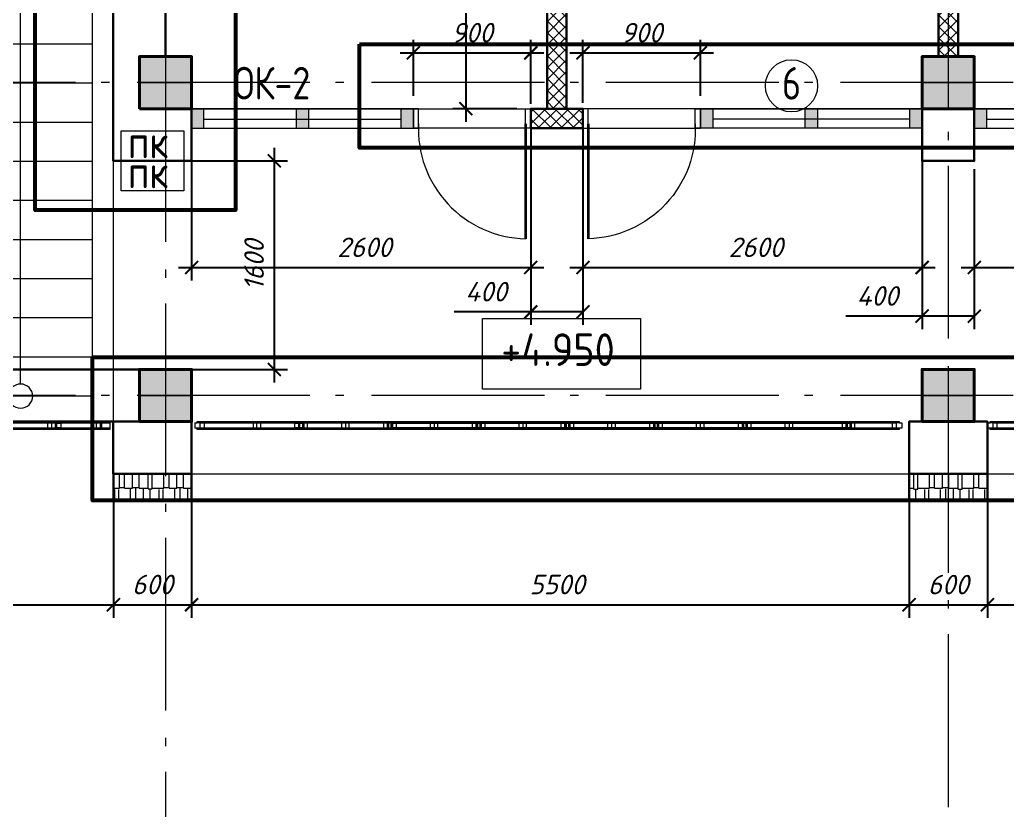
# Model space of a CAD drawing. Header units: millimetres. Extents: x -6419137 to 687965, y -598396 to 179722.
# Drawn here: x 209452 to 217021, y 10203 to 16268 of the extents above; entities that cross this region are included whole.
import ezdxf
from ezdxf.enums import TextEntityAlignment as Align

# ---------------------------------------------------------------- set-up
doc = ezdxf.new("R2010")
doc.units = ezdxf.units.MM
doc.header["$MEASUREMENT"] = 0
doc.linetypes.add('Double Dashed', pattern=[1797.222233, 1325, -211.666656, 63.333344, -197.222233])
doc.linetypes.add('штриховаяX2', pattern=[38.1, 25.4, -12.7])
for name, color, linetype, lineweight in [('Двери ArchiCAD_Ном._пера__97', 7, 'Continuous', 30), ('Двери ArchiCAD_Ном._пера__98', 7, 'Continuous', 35), ('Двери ArchiCAD_Ном._пера__99', 7, 'Continuous', 40), ('колонны_Ном._пера__94', 252, 'Continuous', 5), ('колонны_Ном._пера__99', 7, 'Continuous', 40), ('лестницы_Ном._пера__96', 7, 'Continuous', 13), ('марки окон дверей', 7, 'Continuous', 0), ('марки окон дверей_Ном._пера__96', 7, 'Continuous', 5), ('оборудование_Ном._пера__95', 251, 'Continuous', 5), ('Окна ArchiCAD_Ном._пера__96', 7, 'Continuous', 5), ('Окна ArchiCAD_Ном._пера__97', 7, 'Continuous', 5), ('оси_Ном._пера__96', 7, 'Continuous', 5), ('текст_Ном._пера__96', 7, 'Continuous', 5), ('чертеж_Ном._пера__91', 250, 'Continuous', 5), ('чертеж_Ном._пера__96', 7, 'Continuous', 13), ('штриховка_Ном._пера__95', 251, 'Continuous', 5)]:
    doc.layers.add(name, color=color, linetype=linetype, lineweight=lineweight)
for name, color, linetype in [('колонны', 7, 'Continuous'), ('Окна ArchiCAD', 7, 'Continuous'), ('оси', 7, 'Continuous'), ('размеры', 7, 'Continuous'), ('стены внутр', 7, 'Continuous'), ('стены наруж', 7, 'Continuous'), ('текст', 7, 'Continuous'), ('чертеж', 7, 'Continuous')]:
    doc.layers.add(name, color=color, linetype=linetype)
doc.styles.get("Standard").update_dxf_attribs({"font": 'isocpeui.ttf'})
doc.styles.add('СГЕНЕРИР_СТИЛЬ_2', font='gost_2_304-81_type.ttf')
doc.styles.add('СГЕНЕРИР_СТИЛЬ_3', font='CS_Gost2304.shx')
doc.styles.add('СГЕНЕРИР_СТИЛЬ_9', font='isocp.shx')
doc.dimstyles.get("Standard").update_dxf_attribs({"dimtxt": 150, "dimasz": 100, "dimexe": 100, "dimexo": 100, "dimgap": 80, "dimtad": 1, "dimtoh": 1, "dimdec": 0, "dimzin": 0, "dimdsep": 46, "dimtxsty": 'Standard', "dimblk": 'ARCHTICK', "dimblk2": 'ARCHTICK', "dimcen": 0.09, "dimdle": 100, "dimadec": 0, "dimazin": 0, "dimtfac": 1, "dimtdec": 0, "dimtofl": 0, "dimtmove": 0, "dimatfit": 3, "dimfxl": 1, "dimtolj": 1, "dimtzin": 0, "dimarcsym": 0})

# ---------------------------------------------------------------- blocks, each defined once
blk = doc.blocks.new('Колонна_15_1', base_point=(22379, 71855.7))
at = {"layer": 'колонны_Ном._пера__94', "linetype": 'Continuous'}
blk.add_hatch(color=256, dxfattribs=at).paths.add_polyline_path([(22179, 71646.7), (22579, 71646.7), (22579, 72046.7), (22179, 72046.7)])
at = {"layer": 'колонны_Ном._пера__94', "color": 253, "lineweight": 5, "true_color": 0xa3a3a3}
for points in [[(22379, 72046.7), (22379, 71646.7)], [(22179, 71846.7), (22579, 71846.7)]]:
    blk.add_lwpolyline(points, dxfattribs=at)
at = {"layer": 'колонны_Ном._пера__99', "linetype": 'Continuous', "flags": 128}
blk.add_lwpolyline([(22179, 71646.7), (22579, 71646.7), (22579, 72046.7), (22179, 72046.7)], close=True, dxfattribs=at)
blk = doc.blocks.new('л 4050h')
blk.add_circle((550, 300), 92.597)
at = {"layer": 'лестницы_Ном._пера__96', "linetype": 'Continuous'}
for p, q in [((0, 300), (0, 5900)), ((0, 5900), (1619.151, 5900)), ((1619.151, 5900), (1200.203, 4800)), ((0, 4800), (1100, 4800)), ((550, 4800), (350, 4600)), ((550, 392.597), (550, 4800)), ((550, 4800), (750, 4600)), ((1100, 300), (1100, 4800)), ((1100, 4800), (1200.203, 4800)), ((0, 4500), (1100, 4500)), ((0, 4200), (1100, 4200)), ((0, 3900), (1100, 3900)), ((0, 3600), (1100, 3600)), ((0, 3300), (1100, 3300)), ((0, 3000), (1100, 3000)), ((0, 2700), (1100, 2700)), ((0, 2400), (1100, 2400)), ((0, 2100), (1100, 2100)), ((0, 1800), (1100, 1800)), ((0, 1500), (1100, 1500)), ((0, 1200), (1100, 1200)), ((0, 900), (1100, 900)), ((0, 600), (1100, 600)), ((0, 300), (1100, 300))]:
    blk.add_line(p, q, dxfattribs=at)
blk = doc.blocks.new('Стандартный маркер сетки_7')
at = {"layer": 'оси_Ном._пера__96', "linetype": 'Double Dashed'}
blk.add_line((900, 0), (21144.5, 0), dxfattribs=at)
at = {"layer": 'оси_Ном._пера__96', "style": 'СГЕНЕРИР_СТИЛЬ_3'}
blk.add_attdef('AC_MarkerText_1', text='', height=350, rotation=90, dxfattribs=at).set_placement((22714.2, -139.2), align=Align.BOTTOM_LEFT)
blk = doc.blocks.new('Стандартный маркер сетки_8')
at = {"layer": 'оси_Ном._пера__96', "linetype": 'Double Dashed'}
blk.add_line((900, 0), (20403.4, 0), dxfattribs=at)
at = {"layer": 'оси_Ном._пера__96', "style": 'СГЕНЕРИР_СТИЛЬ_3'}
blk.add_attdef('AC_MarkerText_1', text='', height=350, rotation=90, dxfattribs=at).set_placement((21973.1, -122.2), align=Align.BOTTOM_LEFT)
blk = doc.blocks.new('Стандартный маркер сетки_15')
at = {"layer": 'оси_Ном._пера__96', "linetype": 'Double Dashed'}
blk.add_line((900, 0), (76534.9, 0), dxfattribs=at)
at = {"layer": 'оси_Ном._пера__96', "style": 'СГЕНЕРИР_СТИЛЬ_2'}
for tag, p in [('AC_MarkerText_1_1', (-260.8, 269.7)), ('AC_MarkerText_1_2', (77974.1, 269.7))]:
    blk.add_attdef(tag, text='', height=350, rotation=180, dxfattribs=at).set_placement(p, align=Align.BOTTOM_LEFT)
blk = doc.blocks.new('Связ03')
at = {"layer": 'чертеж_Ном._пера__96', "color": 34, "linetype": 'Continuous', "lineweight": 0, "true_color": 0x994d00}
for p, q in [((-110, 50), (-90, 50)), ((-110, 50), (-110, 10)), ((-90, 10), (-110, 10)), ((-90, 50), (-90, 60)), ((-90, 60), (5250, 60)), ((-70, 50), (-90, 50)), ((-90, 0), (-90, 10)), ((-70, 10), (-90, 10)), ((5250, 0), (-90, 0)), ((680, 50), (-70, 50)), ((-70, 50), (-70, 48)), ((651.7, 48), (-70, 48)), ((-70, 48), (-70, 12)), ((-70, 12), (651.7, 12)), ((-70, 12), (-70, 10)), ((-70, 10), (680, 10)), ((-36.7, 12), (-36.7, 48)), ((334.2, 48), (334.2, 12)), ((362.5, 12), (362.5, 48)), ((390.8, 48), (390.8, 12)), ((651.7, 48), (680, 48)), ((651.7, 12), (651.7, 48)), ((680, 12), (651.7, 12)), ((680, 50), (720, 50)), ((680, 48), (680, 50)), ((680, 48), (680, 12)), ((709.9, 12), (680, 12)), ((680, 10), (680, 12)), ((680, 10), (720, 10)), ((681.7, 48), (709.9, 48)), ((681.7, 48), (681.7, 12)), ((690.1, 12), (690.1, 48)), ((709.9, 48), (709.9, 12)), ((709.9, 48), (718.3, 48)), ((709.9, 12), (718.3, 12)), ((718.3, 48), (720, 48)), ((718.3, 12), (718.3, 48)), ((720, 12), (718.3, 12)), ((720, 48), (720, 50)), ((1355, 50), (720, 50)), ((748.3, 48), (720, 48)), ((720, 48), (720, 12)), ((720, 10), (720, 12)), ((720, 12), (748.3, 12)), ((720, 10), (1355, 10)), ((1384.9, 48), (748.3, 48)), ((748.3, 12), (748.3, 48)), ((748.3, 12), (1384.9, 12)), ((1009.2, 12), (1009.2, 48)), ((1037.5, 48), (1037.5, 12)), ((1065.8, 12), (1065.8, 48)), ((1326.7, 48), (1326.7, 12)), ((1355, 50), (1355, 10)), ((1395, 50), (1355, 50)), ((1395, 10), (1355, 10)), ((1356.7, 12), (1356.7, 48)), ((1365.1, 12), (1365.1, 48)), ((1365.9, 48), (1365.9, 12)), ((1384.9, 12), (1384.9, 48)), ((1384.9, 48), (1394.1, 48)), ((1394.1, 12), (1384.9, 12)), ((1393.3, 12), (1393.3, 48)), ((1394.1, 48), (1394.1, 12)), ((1394.1, 48), (1395, 48)), ((1395, 12), (1394.1, 12)), ((1395, 50), (1395, 48)), ((2030, 50), (1395, 50)), ((1395, 48), (1423.3, 48)), ((1395, 12), (1395, 48)), ((1395, 12), (1395, 10)), ((1423.3, 12), (1395, 12)), ((1395, 10), (2030, 10)), ((1423.3, 48), (2059.9, 48)), ((1423.3, 48), (1423.3, 12)), ((2059.9, 12), (1423.3, 12)), ((1684.2, 12), (1684.2, 48)), ((1712.5, 48), (1712.5, 12)), ((1740.8, 12), (1740.8, 48)), ((2001.7, 48), (2001.7, 12)), ((2030, 50), (2030, 10)), ((2070, 50), (2030, 50)), ((2070, 10), (2030, 10)), ((2031.7, 48), (2031.7, 12)), ((2040.1, 12), (2040.1, 48)), ((2040.9, 48), (2040.9, 12)), ((2059.9, 48), (2059.9, 12)), ((2059.9, 48), (2069.1, 48)), ((2069.1, 12), (2059.9, 12)), ((2068.3, 12), (2068.3, 48)), ((2069.1, 48), (2069.1, 12)), ((2069.1, 48), (2070, 48)), ((2070, 12), (2069.1, 12)), ((2070, 50), (2070, 48)), ((2705, 50), (2070, 50)), ((2070, 48), (2098.3, 48)), ((2070, 12), (2070, 48)), ((2070, 12), (2070, 10)), ((2098.3, 12), (2070, 12)), ((2070, 10), (2705, 10)), ((2098.3, 48), (2734.9, 48)), ((2098.3, 48), (2098.3, 12)), ((2734.9, 12), (2098.3, 12)), ((2359.2, 12), (2359.2, 48)), ((2387.5, 48), (2387.5, 12)), ((2415.8, 12), (2415.8, 48)), ((2676.7, 48), (2676.7, 12)), ((2705, 50), (2705, 10)), ((2745, 50), (2705, 50)), ((2745, 10), (2705, 10)), ((2706.7, 48), (2706.7, 12)), ((2715.1, 12), (2715.1, 48)), ((2715.9, 48), (2715.9, 12)), ((2734.9, 48), (2734.9, 12)), ((2734.9, 48), (2744.1, 48)), ((2744.1, 12), (2734.9, 12)), ((2743.3, 12), (2743.3, 48)), ((2744.1, 48), (2744.1, 12)), ((2744.1, 48), (2745, 48)), ((2745, 12), (2744.1, 12)), ((2745, 50), (2745, 48)), ((3380, 50), (2745, 50)), ((2745, 48), (2773.3, 48)), ((2745, 12), (2745, 48)), ((2745, 12), (2745, 10)), ((2773.3, 12), (2745, 12)), ((2745, 10), (3380, 10)), ((2773.3, 48), (3409.9, 48)), ((2773.3, 48), (2773.3, 12)), ((3409.9, 12), (2773.3, 12)), ((3034.2, 12), (3034.2, 48)), ((3062.5, 48), (3062.5, 12)), ((3090.8, 12), (3090.8, 48)), ((3351.7, 48), (3351.7, 12)), ((3380, 50), (3380, 10)), ((3420, 50), (3380, 50)), ((3420, 10), (3380, 10)), ((3381.7, 48), (3381.7, 12)), ((3390.1, 12), (3390.1, 48)), ((3390.9, 48), (3390.9, 12)), ((3409.9, 48), (3409.9, 12)), ((3409.9, 48), (3419.1, 48)), ((3419.1, 12), (3409.9, 12)), ((3418.3, 12), (3418.3, 48)), ((3419.1, 48), (3419.1, 12)), ((3419.1, 48), (3420, 48)), ((3420, 12), (3419.1, 12)), ((3420, 50), (3420, 48)), ((4055, 50), (3420, 50)), ((3420, 48), (3448.3, 48)), ((3420, 12), (3420, 48)), ((3420, 12), (3420, 10)), ((3448.3, 12), (3420, 12)), ((3420, 10), (4055, 10)), ((3448.3, 48), (4084.9, 48)), ((3448.3, 48), (3448.3, 12)), ((4084.9, 12), (3448.3, 12)), ((3709.2, 12), (3709.2, 48)), ((3737.5, 48), (3737.5, 12)), ((3765.8, 12), (3765.8, 48)), ((4026.7, 48), (4026.7, 12)), ((4055, 50), (4055, 10)), ((4095, 50), (4055, 50)), ((4095, 10), (4055, 10)), ((4056.7, 48), (4056.7, 12)), ((4065.1, 12), (4065.1, 48)), ((4065.9, 48), (4065.9, 12)), ((4084.9, 48), (4084.9, 12)), ((4084.9, 48), (4094.1, 48)), ((4094.1, 12), (4084.9, 12)), ((4093.3, 12), (4093.3, 48)), ((4094.1, 48), (4094.1, 12)), ((4094.1, 48), (4095, 48)), ((4095, 12), (4094.1, 12)), ((4095, 50), (4095, 48)), ((4844.3, 50), (4095, 50)), ((4095, 48), (4123.3, 48)), ((4095, 12), (4095, 48)), ((4095, 12), (4095, 10)), ((4123.3, 12), (4095, 12)), ((4095, 10), (4844.3, 10)), ((4123.3, 48), (4874.3, 48)), ((4123.3, 12), (4123.3, 48)), ((4874.3, 12), (4123.3, 12)), ((4384.2, 12), (4384.2, 48)), ((4412.5, 48), (4412.5, 12)), ((4440.8, 12), (4440.8, 48)), ((4816, 48), (4816, 12)), ((4844.3, 50), (4844.3, 10)), ((4884.3, 50), (4844.3, 50)), ((4844.3, 10), (4884.3, 10)), ((4846, 48), (4846, 12)), ((4855.2, 48), (4855.2, 12)), ((4874.3, 48), (4874.3, 12)), ((4874.3, 48), (4883.5, 48)), ((4883.5, 12), (4874.3, 12)), ((4883.5, 48), (4883.5, 12)), ((4884.3, 48), (4884.3, 50)), ((5230, 50), (4884.3, 50)), ((4912.6, 48), (4884.3, 48)), ((4884.3, 48), (4884.3, 12)), ((4884.3, 10), (4884.3, 12)), ((4884.3, 12), (4912.6, 12)), ((4884.3, 10), (5230, 10)), ((5230, 48), (4912.6, 48)), ((4912.6, 12), (4912.6, 48)), ((4912.6, 12), (5230, 12)), ((5196.7, 48), (5196.7, 12)), ((5230, 50), (5230, 48)), ((5250, 50), (5230, 50)), ((5230, 12), (5230, 48)), ((5230, 12), (5230, 10)), ((5250, 10), (5230, 10)), ((5250, 60), (5250, 50)), ((5250, 50), (5270, 50)), ((5250, 10), (5250, 0)), ((5270, 10), (5250, 10)), ((5270, 50), (5270, 10))]:
    blk.add_line(p, q, dxfattribs=at)
blk = doc.blocks.new('Огражд03')
at = {"layer": 'чертеж_Ном._пера__96', "color": 34, "linetype": 'Continuous', "lineweight": 0, "true_color": 0x994d00}
for p, q in [((-62.5, 50), (-62.5, 60)), ((-62.5, 60), (2631.5, 60)), ((-62.5, 10), (-62.5, 50)), ((-62.5, 50), (2631.5, 50)), ((-62.5, 0), (-62.5, 10)), ((2631.5, 10), (-62.5, 10)), ((2631.5, 0), (-62.5, 0)), ((-2.5, 50), (-2.5, 10)), ((37.5, 48), (37.5, 50)), ((37.5, 48), (65.8, 48)), ((37.5, 12), (37.5, 48)), ((37.5, 10), (37.5, 12)), ((65.8, 12), (37.5, 12)), ((65.8, 48), (763.3, 48)), ((65.8, 48), (65.8, 12)), ((763.3, 12), (65.8, 12)), ((389.2, 12), (389.2, 48)), ((417.5, 48), (417.5, 12)), ((445.8, 12), (445.8, 48)), ((706.7, 12), (706.7, 48)), ((735, 48), (735, 50)), ((735, 12), (735, 48)), ((735, 12), (735, 10)), ((763.3, 12), (763.3, 48)), ((775, 48), (775, 50)), ((803.3, 48), (775, 48)), ((775, 48), (775, 12)), ((775, 10), (775, 12)), ((775, 12), (803.3, 12)), ((1438.3, 48), (803.3, 48)), ((803.3, 12), (803.3, 48)), ((803.3, 12), (1438.3, 12)), ((1064.2, 12), (1064.2, 48)), ((1092.5, 48), (1092.5, 12)), ((1120.8, 12), (1120.8, 48)), ((1381.7, 12), (1381.7, 48)), ((1410, 50), (1410, 10)), ((1438.3, 12), (1438.3, 48)), ((1450, 48), (1450, 50)), ((1478.3, 48), (1450, 48)), ((1450, 48), (1450, 12)), ((1450, 10), (1450, 12)), ((1450, 12), (1478.3, 12)), ((2223.5, 48), (1478.3, 48)), ((1478.3, 12), (1478.3, 48)), ((1478.3, 12), (2223.5, 12)), ((1789.3, 12), (1789.3, 48)), ((1817.6, 48), (1817.6, 12)), ((1845.9, 12), (1845.9, 48)), ((2166.9, 12), (2166.9, 48)), ((2195.2, 50), (2195.2, 10)), ((2223.5, 12), (2223.5, 48)), ((2235.2, 48), (2235.2, 50)), ((2235.2, 48), (2263.5, 48)), ((2235.2, 12), (2235.2, 48)), ((2235.2, 10), (2235.2, 12)), ((2263.5, 12), (2235.2, 12)), ((2559.7, 48), (2263.5, 48)), ((2263.5, 48), (2263.5, 12)), ((2263.5, 12), (2559.7, 12)), ((2503.2, 12), (2503.2, 48)), ((2531.5, 48), (2531.5, 50)), ((2531.5, 12), (2531.5, 48)), ((2531.5, 12), (2531.5, 10)), ((2559.7, 12), (2559.7, 48)), ((2571.5, 10), (2571.5, 50)), ((2631.5, 60), (2631.5, 50)), ((2631.5, 50), (2631.5, 10)), ((2631.5, 10), (2631.5, 0))]:
    blk.add_line(p, q, dxfattribs=at)
blk = doc.blocks.new('Номер помещения 16_5')
at = {"layer": 'марки окон дверей_Ном._пера__96', "insert": (-316.4, 19.4), "char_height": 250, "attachment_point": 4, "style": 'СГЕНЕРИР_СТИЛЬ_3'}
blk.add_mtext('ОК-2', dxfattribs=at)
blk = doc.blocks.new('Номер помещения 16_6')
at = {"layer": 'марки окон дверей_Ном._пера__96', "linetype": 'Continuous'}
blk.add_circle((0, 0), 200, dxfattribs=at)
at = {"layer": 'марки окон дверей_Ном._пера__96', "insert": (-72.7, 19.4), "char_height": 250, "attachment_point": 4, "style": 'СГЕНЕРИР_СТИЛЬ_3'}
blk.add_mtext('6', dxfattribs=at)
blk = doc.blocks.new('_ArchTick')
at = {"color": 0, "linetype": 'ByBlock', "const_width": 0.15}
blk.add_lwpolyline([(-0.5, -0.5), (0.5, 0.5)], dxfattribs=at)
blk = doc.blocks.new('*D404')
at = {"layer": 'Defpoints', "color": 0, "transparency": 16777216}
for p in [(210768.9, 15670.1), (213368.9, 15585.1), (213368.9, 14366.9)]:
    blk.add_point(p, dxfattribs=at)
at = {"layer": 'размеры', "color": 0, "lineweight": -2, "transparency": 16777216}
for p, q in [((210768.9, 15570.1), (210768.9, 14266.9)), ((213368.9, 15485.1), (213368.9, 14266.9)), ((210668.9, 14366.9), (213468.9, 14366.9))]:
    blk.add_line(p, q, dxfattribs=at)
at = {"layer": 'размеры', "color": 0, "lineweight": -2, "transparency": 16777216, "xscale": 100, "yscale": 100, "zscale": 100, "rotation": 180}
blk.add_blockref('_ArchTick', (210768.9, 14366.9), dxfattribs=at)
at = {"layer": 'размеры', "color": 0, "lineweight": -2, "transparency": 16777216, "xscale": 100, "yscale": 100, "zscale": 100}
blk.add_blockref('_ArchTick', (213368.9, 14366.9), dxfattribs=at)
at = {"layer": 'размеры', "color": 0, "transparency": 16777216, "insert": (212094.1, 14521.9), "char_height": 150, "attachment_point": 5}
blk.add_mtext('\\A1;2600', dxfattribs=at)
blk = doc.blocks.new('*D405')
at = {"layer": 'Defpoints', "color": 0, "transparency": 16777216}
for p in [(213368.9, 15480.1), (213768.9, 15480.1), (213768.9, 14026.3)]:
    blk.add_point(p, dxfattribs=at)
at = {"layer": 'размеры', "color": 0, "lineweight": -2, "transparency": 16777216}
for p, q in [((213368.9, 15380.1), (213368.9, 13926.3)), ((213768.9, 15380.1), (213768.9, 13926.3)), ((213368.9, 14026.3), (212782.9, 14026.3)), ((213768.9, 14026.3), (213268.9, 14026.3))]:
    blk.add_line(p, q, dxfattribs=at)
at = {"layer": 'размеры', "color": 0, "lineweight": -2, "transparency": 16777216, "xscale": 100, "yscale": 100, "zscale": 100, "rotation": 180}
blk.add_blockref('_ArchTick', (213368.9, 14026.3), dxfattribs=at)
at = {"layer": 'размеры', "color": 0, "lineweight": -2, "transparency": 16777216, "xscale": 100, "yscale": 100, "zscale": 100}
blk.add_blockref('_ArchTick', (213768.9, 14026.3), dxfattribs=at)
at = {"layer": 'размеры', "color": 0, "transparency": 16777216, "insert": (213025.9, 14181.3), "char_height": 150, "attachment_point": 5}
blk.add_mtext('\\A1;400', dxfattribs=at)
blk = doc.blocks.new('*D406')
at = {"layer": 'Defpoints', "color": 0, "transparency": 16777216}
for p in [(216368.9, 15101), (216768.5, 15118.4), (216768.5, 13993.9)]:
    blk.add_point(p, dxfattribs=at)
at = {"layer": 'размеры', "color": 0, "lineweight": -2, "transparency": 16777216}
for p, q in [((216368.9, 15001), (216368.9, 13893.9)), ((216768.5, 15018.4), (216768.5, 13893.9)), ((216368.9, 13993.9), (215782.9, 13993.9)), ((216768.5, 13993.9), (216268.9, 13993.9))]:
    blk.add_line(p, q, dxfattribs=at)
at = {"layer": 'размеры', "color": 0, "lineweight": -2, "transparency": 16777216, "xscale": 100, "yscale": 100, "zscale": 100, "rotation": 180}
blk.add_blockref('_ArchTick', (216368.9, 13993.9), dxfattribs=at)
at = {"layer": 'размеры', "color": 0, "lineweight": -2, "transparency": 16777216, "xscale": 100, "yscale": 100, "zscale": 100}
blk.add_blockref('_ArchTick', (216768.5, 13993.9), dxfattribs=at)
at = {"layer": 'размеры', "color": 0, "transparency": 16777216, "insert": (216025.9, 14148.9), "char_height": 150, "attachment_point": 5}
blk.add_mtext('\\A1;400', dxfattribs=at)
blk = doc.blocks.new('*D426')
at = {"layer": 'Defpoints', "color": 0, "transparency": 16777216}
for p in [(210169.2, 12785.2), (210769.2, 12785.1), (210769.2, 11780.1)]:
    blk.add_point(p, dxfattribs=at)
at = {"layer": 'размеры', "color": 0, "lineweight": -2, "transparency": 16777216}
for p, q in [((210169.2, 12685.2), (210169.2, 11680.1)), ((210769.2, 12685.1), (210769.2, 11680.1)), ((210069.2, 11780.1), (210869.2, 11780.1))]:
    blk.add_line(p, q, dxfattribs=at)
at = {"layer": 'размеры', "color": 0, "lineweight": -2, "transparency": 16777216, "xscale": 100, "yscale": 100, "zscale": 100, "rotation": 180}
blk.add_blockref('_ArchTick', (210169.2, 11780.1), dxfattribs=at)
at = {"layer": 'размеры', "color": 0, "lineweight": -2, "transparency": 16777216, "xscale": 100, "yscale": 100, "zscale": 100}
blk.add_blockref('_ArchTick', (210769.2, 11780.1), dxfattribs=at)
at = {"layer": 'размеры', "color": 0, "transparency": 16777216, "insert": (210469.2, 11935.1), "char_height": 150, "attachment_point": 5}
blk.add_mtext('\\A1;600', dxfattribs=at)
blk = doc.blocks.new('*D427')
at = {"layer": 'Defpoints', "color": 0, "transparency": 16777216}
for p in [(222268.9, 12383.1), (216869.2, 12242.2), (222268.9, 11780.1)]:
    blk.add_point(p, dxfattribs=at)
at = {"layer": 'размеры', "color": 0, "lineweight": -2, "transparency": 16777216}
for p, q in [((222268.9, 12283.1), (222268.9, 11680.1)), ((216869.2, 12142.2), (216869.2, 11680.1)), ((216769.2, 11780.1), (222368.9, 11780.1))]:
    blk.add_line(p, q, dxfattribs=at)
at = {"layer": 'размеры', "color": 0, "lineweight": -2, "transparency": 16777216, "xscale": 100, "yscale": 100, "zscale": 100, "rotation": 180}
blk.add_blockref('_ArchTick', (216869.2, 11780.1), dxfattribs=at)
at = {"layer": 'размеры', "color": 0, "lineweight": -2, "transparency": 16777216, "xscale": 100, "yscale": 100, "zscale": 100}
blk.add_blockref('_ArchTick', (222268.9, 11780.1), dxfattribs=at)
at = {"layer": 'размеры', "color": 0, "transparency": 16777216, "insert": (219570.1, 11935.1), "char_height": 150, "attachment_point": 5}
blk.add_mtext('\\A1;5400', dxfattribs=at)
blk = doc.blocks.new('Окно 16_6')
at = {"layer": 'Окна ArchiCAD_Ном._пера__96', "linetype": 'Continuous'}
for points in [[(-800, -235), (-705, -235), (-705, -85), (-800, -85)], [(-800, -235), (-705, -235), (-705, -85), (-800, -85)], [(2.5, -235), (97.5, -235), (97.5, -85), (2.5, -85)], [(2.5, -235), (97.5, -235), (97.5, -85), (2.5, -85)], [(900, -85), (805, -85), (805, -235), (900, -235)], [(900, -85), (805, -85), (805, -235), (900, -235)]]:
    blk.add_hatch(color=140, dxfattribs=at).paths.add_polyline_path(points)
at = {"layer": 'Двери ArchiCAD_Ном._пера__97', "color": 253, "linetype": 'Continuous', "lineweight": 0, "true_color": 0xa3a3a3}
for p, q in [((940, -85), (900, -85)), ((940, -85), (900, -85)), ((940, -235), (940, -85)), ((1760, -235), (1760, -85)), ((1760, -85), (1800, -85)), ((1760, -85), (1800, -85)), ((1800, -85), (1800, -235)), ((1800, -85), (1800, -235)), ((900, -235), (940, -235)), ((900, -235), (940, -235)), ((1800, -235), (1760, -235)), ((1800, -235), (1760, -235))]:
    blk.add_line(p, q, dxfattribs=at)
at = {"layer": 'Двери ArchiCAD_Ном._пера__97', "linetype": 'Continuous', "lineweight": 0}
for p, q in [((940, -235), (940, -85)), ((1760, -235), (1760, -85))]:
    blk.add_line(p, q, dxfattribs=at)
blk.add_arc((1780.1, -242), 841.2, 177.13949, 268.6305, dxfattribs=at)
blk.add_arc((1780.1, -242), 841.2, 177.13949, 268.6305, dxfattribs=at)
at = {"layer": 'Двери ArchiCAD_Ном._пера__98', "linetype": 'Continuous'}
blk.add_line((1760, -200), (1760, -1082.9), dxfattribs=at)
blk.add_line((1760, -200), (1760, -1082.9), dxfattribs=at)
at = {"layer": 'Двери ArchiCAD_Ном._пера__99', "color": 253, "linetype": 'Continuous', "lineweight": 0, "true_color": 0xa3a3a3}
blk.add_line((1800, -235), (1800, -85), dxfattribs=at)
blk.add_line((1800, -235), (1800, -85), dxfattribs=at)
at = {"layer": 'Окна ArchiCAD_Ном._пера__96', "color": 140, "linetype": 'Continuous'}
for p, q in [((-705, -85), (-800, -85)), ((-800, -85), (-800, -235)), ((-705, -85), (-800, -85)), ((-800, -85), (-800, -235)), ((-705, -235), (-705, -85)), ((805, -85), (-705, -85)), ((-705, -235), (-705, -85)), ((805, -85), (-705, -85)), ((97.5, -85), (2.5, -85)), ((2.5, -85), (2.5, -235)), ((97.5, -85), (2.5, -85)), ((2.5, -85), (2.5, -235)), ((97.5, -235), (97.5, -85)), ((97.5, -235), (97.5, -85)), ((900, -85), (805, -85)), ((805, -85), (805, -235)), ((900, -85), (805, -85)), ((805, -85), (805, -235)), ((-800, -235), (-705, -235)), ((-800, -235), (-705, -235)), ((-705, -235), (805, -235)), ((-705, -235), (805, -235)), ((2.5, -235), (97.5, -235)), ((2.5, -235), (97.5, -235)), ((805, -235), (900, -235)), ((805, -235), (900, -235))]:
    blk.add_line(p, q, dxfattribs=at)
at = {"layer": 'Окна ArchiCAD_Ном._пера__96', "color": 253, "linetype": 'Continuous', "true_color": 0xa3a3a3}
for p, q in [((900, -85), (900, -235)), ((900, -85), (900, -235)), ((900, -235), (900, -85)), ((900, -85), (900, -235)), ((900, -85), (900, -235)), ((900, -235), (900, -85))]:
    blk.add_line(p, q, dxfattribs=at)
at = {"layer": 'Окна ArchiCAD_Ном._пера__96', "color": 140, "linetype": 'Continuous'}
for points in [[(-800, -235), (-800, -85), (900, -85), (900, -235)], [(-800, -235), (-800, -85), (900, -85), (900, -235)], [(-705, -165), (805, -165)], [(-705, -165), (805, -165)]]:
    blk.add_lwpolyline(points, dxfattribs=at)
blk.add_lwpolyline([(900, -85), (1800, -85), (1800, -235), (900, -235)], close=True, dxfattribs=at)
blk.add_lwpolyline([(900, -85), (1800, -85), (1800, -235), (900, -235)], close=True, dxfattribs=at)
at = {"layer": 'Окна ArchiCAD_Ном._пера__97', "color": 140, "linetype": 'Continuous'}
blk.add_line((-800, -235), (900, -235), dxfattribs=at)
blk.add_line((-800, -235), (900, -235), dxfattribs=at)
blk = doc.blocks.new('*D457')
at = {"layer": 'Defpoints', "color": 0, "transparency": 16777216}
for p in [(213368.9, 16013.3), (212468.9, 15585.1), (213368.9, 15523.4)]:
    blk.add_point(p, dxfattribs=at)
at = {"layer": 'размеры', "color": 0, "lineweight": -2, "transparency": 16777216}
for p, q in [((212468.9, 15685.1), (212468.9, 16113.3)), ((213368.9, 15623.4), (213368.9, 16113.3)), ((212368.9, 16013.3), (213468.9, 16013.3))]:
    blk.add_line(p, q, dxfattribs=at)
at = {"layer": 'размеры', "color": 0, "lineweight": -2, "transparency": 16777216, "xscale": 100, "yscale": 100, "zscale": 100, "rotation": 180}
blk.add_blockref('_ArchTick', (212468.9, 16013.3), dxfattribs=at)
at = {"layer": 'размеры', "color": 0, "lineweight": -2, "transparency": 16777216, "xscale": 100, "yscale": 100, "zscale": 100}
blk.add_blockref('_ArchTick', (213368.9, 16013.3), dxfattribs=at)
at = {"layer": 'размеры', "color": 0, "transparency": 16777216, "insert": (212918.9, 16168.3), "char_height": 150, "attachment_point": 5}
blk.add_mtext('\\A1;900', dxfattribs=at)
blk = doc.blocks.new('*D458')
at = {"layer": 'Defpoints', "color": 0, "transparency": 16777216}
for p in [(214668.9, 16013.3), (213768.9, 15530.6), (214668.9, 15585.1)]:
    blk.add_point(p, dxfattribs=at)
at = {"layer": 'размеры', "color": 0, "lineweight": -2, "transparency": 16777216}
for p, q in [((213768.9, 15630.6), (213768.9, 16113.3)), ((214668.9, 15685.1), (214668.9, 16113.3)), ((213668.9, 16013.3), (214768.9, 16013.3))]:
    blk.add_line(p, q, dxfattribs=at)
at = {"layer": 'размеры', "color": 0, "lineweight": -2, "transparency": 16777216, "xscale": 100, "yscale": 100, "zscale": 100, "rotation": 180}
blk.add_blockref('_ArchTick', (213768.9, 16013.3), dxfattribs=at)
at = {"layer": 'размеры', "color": 0, "lineweight": -2, "transparency": 16777216, "xscale": 100, "yscale": 100, "zscale": 100}
blk.add_blockref('_ArchTick', (214668.9, 16013.3), dxfattribs=at)
at = {"layer": 'размеры', "color": 0, "transparency": 16777216, "insert": (214218.9, 16168.3), "char_height": 150, "attachment_point": 5}
blk.add_mtext('\\A1;900', dxfattribs=at)
blk = doc.blocks.new('*D459')
at = {"layer": 'Defpoints', "color": 0, "transparency": 16777216}
for p in [(213768.9, 15620.1), (216368.9, 15635.1), (216368.9, 14366.9)]:
    blk.add_point(p, dxfattribs=at)
at = {"layer": 'размеры', "color": 0, "lineweight": -2, "transparency": 16777216}
for p, q in [((213768.9, 15520.1), (213768.9, 14266.9)), ((216368.9, 15535.1), (216368.9, 14266.9)), ((213668.9, 14366.9), (216468.9, 14366.9))]:
    blk.add_line(p, q, dxfattribs=at)
at = {"layer": 'размеры', "color": 0, "lineweight": -2, "transparency": 16777216, "xscale": 100, "yscale": 100, "zscale": 100, "rotation": 180}
blk.add_blockref('_ArchTick', (213768.9, 14366.9), dxfattribs=at)
at = {"layer": 'размеры', "color": 0, "lineweight": -2, "transparency": 16777216, "xscale": 100, "yscale": 100, "zscale": 100}
blk.add_blockref('_ArchTick', (216368.9, 14366.9), dxfattribs=at)
at = {"layer": 'размеры', "color": 0, "transparency": 16777216, "insert": (215094.1, 14521.9), "char_height": 150, "attachment_point": 5}
blk.add_mtext('\\A1;2600', dxfattribs=at)
blk = doc.blocks.new('*D463')
at = {"layer": 'Defpoints', "color": 0, "transparency": 16777216}
for p in [(219368.9, 15455.5), (216768.9, 15220.1), (219368.9, 14366.9)]:
    blk.add_point(p, dxfattribs=at)
at = {"layer": 'размеры', "color": 0, "lineweight": -2, "transparency": 16777216}
for p, q in [((219368.9, 15355.5), (219368.9, 14266.9)), ((216768.9, 15120.1), (216768.9, 14266.9)), ((216668.9, 14366.9), (219468.9, 14366.9))]:
    blk.add_line(p, q, dxfattribs=at)
at = {"layer": 'размеры', "color": 0, "lineweight": -2, "transparency": 16777216, "xscale": 100, "yscale": 100, "zscale": 100, "rotation": 180}
blk.add_blockref('_ArchTick', (216768.9, 14366.9), dxfattribs=at)
at = {"layer": 'размеры', "color": 0, "lineweight": -2, "transparency": 16777216, "xscale": 100, "yscale": 100, "zscale": 100}
blk.add_blockref('_ArchTick', (219368.9, 14366.9), dxfattribs=at)
at = {"layer": 'размеры', "color": 0, "transparency": 16777216, "insert": (218095.6, 14521.9), "char_height": 150, "attachment_point": 5}
blk.add_mtext('\\A1;2600', dxfattribs=at)
blk = doc.blocks.new('*D495')
at = {"layer": 'Defpoints', "color": 0, "transparency": 16777216}
for p in [(210579.8, 15185.1), (210555.8, 13585.1), (211403, 13585.1)]:
    blk.add_point(p, dxfattribs=at)
at = {"layer": 'размеры', "color": 0, "lineweight": -2, "transparency": 16777216}
for p, q in [((211403, 15285.1), (211403, 13485.1)), ((210679.8, 15185.1), (211503, 15185.1)), ((210655.8, 13585.1), (211503, 13585.1))]:
    blk.add_line(p, q, dxfattribs=at)
at = {"layer": 'размеры', "color": 0, "lineweight": -2, "transparency": 16777216, "xscale": 100, "yscale": 100, "zscale": 100}
for p, rotation in [((211403, 15185.1), 90), ((211403, 13585.1), 270)]:
    blk.add_blockref('_ArchTick', p, dxfattribs=dict(at, rotation=rotation))
at = {"layer": 'размеры', "color": 0, "transparency": 16777216, "insert": (211248, 14385.1), "char_height": 150, "attachment_point": 5, "rotation": 90}
blk.add_mtext('\\A1;1600', dxfattribs=at)
blk = doc.blocks.new('*D501')
at = {"layer": 'Defpoints', "color": 0, "transparency": 16777216}
for p in [(216269.2, 12785.1), (216869.2, 12785.1), (216869.2, 11779.4)]:
    blk.add_point(p, dxfattribs=at)
at = {"layer": 'размеры', "color": 0, "lineweight": -2, "transparency": 16777216}
for p, q in [((216269.2, 12685.1), (216269.2, 11679.4)), ((216869.2, 12685.1), (216869.2, 11679.4)), ((216169.2, 11779.4), (216969.2, 11779.4))]:
    blk.add_line(p, q, dxfattribs=at)
at = {"layer": 'размеры', "color": 0, "lineweight": -2, "transparency": 16777216, "xscale": 100, "yscale": 100, "zscale": 100, "rotation": 180}
blk.add_blockref('_ArchTick', (216269.2, 11779.4), dxfattribs=at)
at = {"layer": 'размеры', "color": 0, "lineweight": -2, "transparency": 16777216, "xscale": 100, "yscale": 100, "zscale": 100}
blk.add_blockref('_ArchTick', (216869.2, 11779.4), dxfattribs=at)
at = {"layer": 'размеры', "color": 0, "transparency": 16777216, "insert": (216569.2, 11934.4), "char_height": 150, "attachment_point": 5}
blk.add_mtext('\\A1;600', dxfattribs=at)
blk = doc.blocks.new('*D503')
at = {"layer": 'Defpoints', "color": 0, "transparency": 16777216}
for p in [(210169.2, 12433.4), (207369.1, 12378.5), (210169.2, 11780.1)]:
    blk.add_point(p, dxfattribs=at)
at = {"layer": 'размеры', "color": 0, "lineweight": -2, "transparency": 16777216}
for p, q in [((207369.1, 12278.5), (207369.1, 11680.1)), ((210169.2, 12333.4), (210169.2, 11680.1)), ((207269.1, 11780.1), (210269.2, 11780.1))]:
    blk.add_line(p, q, dxfattribs=at)
at = {"layer": 'размеры', "color": 0, "lineweight": -2, "transparency": 16777216, "xscale": 100, "yscale": 100, "zscale": 100, "rotation": 180}
blk.add_blockref('_ArchTick', (207369.1, 11780.1), dxfattribs=at)
at = {"layer": 'размеры', "color": 0, "lineweight": -2, "transparency": 16777216, "xscale": 100, "yscale": 100, "zscale": 100}
blk.add_blockref('_ArchTick', (210169.2, 11780.1), dxfattribs=at)
at = {"layer": 'размеры', "color": 0, "transparency": 16777216, "insert": (208653, 11935.1), "char_height": 150, "attachment_point": 5}
blk.add_mtext('\\A1;2800', dxfattribs=at)
blk = doc.blocks.new('*D519')
at = {"layer": 'Defpoints', "color": 0, "transparency": 16777216}
for p in [(216269.2, 12383.1), (210769.5, 12242.2), (216269.2, 11780.1)]:
    blk.add_point(p, dxfattribs=at)
at = {"layer": 'размеры', "color": 0, "lineweight": -2, "transparency": 16777216}
for p, q in [((216269.2, 12283.1), (216269.2, 11680.1)), ((210769.5, 12142.2), (210769.5, 11680.1)), ((210669.5, 11780.1), (216369.2, 11780.1))]:
    blk.add_line(p, q, dxfattribs=at)
at = {"layer": 'размеры', "color": 0, "lineweight": -2, "transparency": 16777216, "xscale": 100, "yscale": 100, "zscale": 100, "rotation": 180}
blk.add_blockref('_ArchTick', (210769.5, 11780.1), dxfattribs=at)
at = {"layer": 'размеры', "color": 0, "lineweight": -2, "transparency": 16777216, "xscale": 100, "yscale": 100, "zscale": 100}
blk.add_blockref('_ArchTick', (216269.2, 11780.1), dxfattribs=at)
at = {"layer": 'размеры', "color": 0, "transparency": 16777216, "insert": (213570.4, 11935.1), "char_height": 150, "attachment_point": 5}
blk.add_mtext('\\A1;5500', dxfattribs=at)
blk = doc.blocks.new('*D549')
at = {"layer": 'Defpoints', "color": 0, "transparency": 16777216}
for p in [(213095.9, 19885.1), (212871, 15585.1), (213362.9, 15585.1)]:
    blk.add_point(p, dxfattribs=at)
at = {"layer": 'размеры', "color": 0, "lineweight": -2, "transparency": 16777216}
for p, q in [((212871, 19985.1), (212871, 15485.1)), ((212995.9, 19885.1), (212771, 19885.1)), ((213262.9, 15585.1), (212771, 15585.1))]:
    blk.add_line(p, q, dxfattribs=at)
at = {"layer": 'размеры', "color": 0, "lineweight": -2, "transparency": 16777216, "xscale": 100, "yscale": 100, "zscale": 100}
for p, rotation in [((212871, 19885.1), 90), ((212871, 15585.1), 270)]:
    blk.add_blockref('_ArchTick', p, dxfattribs=dict(at, rotation=rotation))
at = {"layer": 'размеры', "color": 0, "transparency": 16777216, "insert": (212716, 17735.1), "char_height": 150, "attachment_point": 5, "rotation": 90}
blk.add_mtext('\\A1;4300', dxfattribs=at)

msp = doc.modelspace()

# ---------------------------------------------------------------- hatches: boundary and pattern name
at = {"layer": 'стены внутр', "lineweight": 5}
h = msp.add_hatch(dxfattribs=at)
h.set_pattern_fill('ANSI37', color=14, scale=500, angle=90)
h.set_pattern_definition([(135, (220165.996, 186758.17), (-44.194174, -44.194174), []), (225, (220165.996, 186758.17), (44.194174, -44.194174), [])])
h.paths.add_polyline_path([(216494, 15985.1), (216493.9, 21585.1), (216643.9, 21585.1), (216644, 15985.1)])
at = {"layer": 'штриховка_Ном._пера__95', "lineweight": 5}
h = msp.add_hatch(dxfattribs=at)
h.set_pattern_fill('ANSI37', color=14, scale=500, angle=90)
h.set_pattern_definition([(135, (217165.996, 186358.17), (-44.194174, -44.194174), []), (225, (217165.996, 186358.17), (44.194174, -44.194174), [])])
h.paths.add_polyline_path([(213494, 15585.1), (213493.8, 21985), (213643.8, 21985.1), (213644, 15585.1)])
at = {"layer": 'штриховка_Ном._пера__95'}
h = msp.add_hatch(dxfattribs=at)
h.set_pattern_fill('ANSI37', color=0, scale=500, angle=90)
h.set_pattern_definition([(135, (379070.37, 86595.46), (-44.194174, -44.194174), []), (225, (379070.37, 86595.46), (44.194174, -44.194174), [])])
h.paths.add_polyline_path([(213768.9, 15585.1), (213369.5, 15585.1), (213369.5, 15435.1), (213768.9, 15435.1)])
h = msp.add_hatch(dxfattribs=at)
h.set_pattern_fill('AR-RSHKE', color=253, scale=10, style=0)
h.set_pattern_definition([(0, (373200.79, 15915.21), (255, 120), [60, -50, 70, -30, 90, -40]), (0, (373260.79, 15920.21), (255, 120), [50, -190, 40, -60]), (0, (373380.79, 15907.71), (255, 120), [30, -310]), (90, (373200.79, 15915.21), (-85, 120), [115, -365]), (90, (373260.79, 15915.21), (-85, 120), [112.5, -367.5]), (90, (373310.79, 15915.21), (-85, 120), [105, -375]), (90, (373380.79, 15907.71), (-85, 120), [115, -365]), (90, (373410.79, 15907.71), (-85, 120), [115, -365]), (90, (373500.79, 15915.21), (-85, 120), [110, -370])])
h.paths.add_polyline_path([(210699.6, 12785.1), (210169.2, 12785.1), (210169.2, 12585.1), (210699.6, 12585.1)])
h.paths.add_polyline_path([(210769.2, 12785.1), (210699.6, 12785.1), (210699.6, 12585.1), (210769.2, 12585.1)])
h = msp.add_hatch(dxfattribs=at)
h.set_pattern_fill('AR-RSHKE', color=256, scale=10, style=0)
h.set_pattern_definition([(0, (379069.5, 15915), (255, 120), [60, -50, 70, -30, 90, -40]), (0, (379129.5, 15920), (255, 120), [50, -190, 40, -60]), (0, (379249.5, 15907.5), (255, 120), [30, -310]), (90, (379069.495, 15915), (-85, 120), [115, -365]), (90, (379129.495, 15915), (-85, 120), [112.5, -367.5]), (90, (379179.495, 15915), (-85, 120), [105, -375]), (90, (379249.495, 15907.5), (-85, 120), [115, -365]), (90, (379279.495, 15907.5), (-85, 120), [115, -365]), (90, (379369.495, 15915), (-85, 120), [110, -370])])
h.paths.add_polyline_path([(216568.3, 12784.9), (216280.4, 12784.9), (216280.4, 12585.6), (216568.3, 12585.6)])
h.paths.add_polyline_path([(216859.2, 12784.7), (216568.3, 12784.9), (216568.3, 12585.6), (216859.2, 12585.4)])

# ---------------------------------------------------------------- linework, layer by layer
at = {"layer": 'Defpoints', "color": 8, "linetype": 'штриховаяX2', "lineweight": 5, "ltscale": 5, "true_color": 0x737373, "const_width": 0.5}
msp.add_lwpolyline([(216768.3, 13585.1), (216368, 13585.1), (216368.8, 21585.1), (216769.1, 21585.1)], close=True, dxfattribs=at)
at = {"layer": 'оборудование_Ном._пера__95', "color": 1, "lineweight": 9}
for points in [[(210228.9, 15185.1), (210228.9, 15415.1), (210708.9, 15415.1), (210708.9, 15185.1)], [(210228.9, 14955.1), (210228.9, 15185.1), (210708.9, 15185.1), (210708.9, 14955.1)]]:
    msp.add_lwpolyline(points, close=True, dxfattribs=at)
at = {"layer": 'стены внутр', "color": 14, "lineweight": 30}
for points in [[(213644, 21985.1), (213493.9, 21985.1), (213493.9, 15585.1), (213643.9, 15585.1)], [(216643.9, 21585.1), (216493.9, 21585.1), (216493.9, 15985.1), (216643.9, 15985.1)]]:
    msp.add_lwpolyline(points, close=True, dxfattribs=at)
at = {"layer": 'стены наруж', "lineweight": 30}
for points in [[(210568.9, 21585.1), (210568.9, 15985.1), (210368.9, 15985.1)], [(207068.9, 19585.1), (207069.2, 19585.1), (206769.2, 19585.1), (206769.2, 18985.1), (210168.9, 18985.1), (210168.9, 15185.1), (210768.9, 15185.1), (210768.9, 15585.1), (210488.9, 15585.1), (210368.9, 15585.1)], [(216768.9, 15585.1), (216368.9, 15585.1), (216368.9, 15185.1), (216768.9, 15185.1), (216768.9, 15585.1), (216768.9, 15585.1)]]:
    msp.add_lwpolyline(points, dxfattribs=at)
for points in [[(213768.9, 15435.1), (213768.9, 15585.1), (213368.9, 15585.1), (213368.9, 15435.1)], [(207269.5, 13585.1), (210368.9, 13585.1), (210368.9, 13185.1), (207269.5, 13185.1)], [(210769.2, 12785.1), (210769.2, 13185), (210168.9, 13185.1), (210168.9, 12785.1)], [(216869.2, 12785.1), (216869.2, 13185.1), (216269.2, 13185.1), (216269.2, 12785.1)], [(210769.2, 12585.1), (210769.2, 12785.1), (210169.2, 12785.1), (210169.2, 12585.2)], [(216869.2, 12585.1), (216869.2, 12785.1), (216269.2, 12785.1), (216269.2, 12585.1)]]:
    msp.add_lwpolyline(points, close=True, dxfattribs=at)
at = {"layer": 'текст_Ном._пера__96', "linetype": 'Continuous', "lineweight": 0, "flags": 128}
msp.add_lwpolyline([(212999.7, 13974.8), (214210.9, 13974.8), (214210.9, 13433), (212999.7, 13433)], close=True, dxfattribs=at)
at = {"layer": 'чертеж_Ном._пера__91', "color": 1, "lineweight": 53}
for points in [[(209569.2, 22735), (211105.6, 22735), (211105.6, 14805.9), (209569.2, 14805.9)], [(212055.9, 16080.5), (229317.7, 16080.5), (229317.7, 15285.1), (212055.9, 15285.1)], [(210008.2, 13680.1), (238624.5, 13680.1), (238624.5, 12578.5), (210008.2, 12578.5)]]:
    msp.add_lwpolyline(points, close=True, dxfattribs=at)
at = {"layer": 'чертеж_Ном._пера__96'}
for points in [[(210168.9, 15185.1), (210168.9, 13104.1)], [(210228.9, 12785.1), (210228.9, 12785.1), (234168.9, 12785.1)]]:
    msp.add_lwpolyline(points, dxfattribs=at)

# ---------------------------------------------------------------- block references
at = {"layer": 'колонны'}
for p in [(210568.9, 15794), (216568.9, 15794), (210568.9, 13394), (216568.9, 13394)]:
    msp.add_blockref('Колонна_15_1', p, dxfattribs=at)
at = {"layer": 'лестницы_Ном._пера__96', "linetype": 'Continuous', "lineweight": 0, "xscale": -1, "zscale": 1000}
msp.add_blockref('л 4050h', (210008.2, 13080.1), dxfattribs=at)
at = {"layer": 'марки окон дверей', "color": 102, "linetype": 'Continuous', "lineweight": 0, "zscale": 1000}
for name, p in [('Номер помещения 16_5', (211408.8, 15761.2)), ('Номер помещения 16_6', (215367.4, 15760.5))]:
    msp.add_blockref(name, p, dxfattribs=at)
at = {"layer": 'Окна ArchiCAD', "color": 44, "linetype": 'Continuous', "lineweight": 35, "zscale": 1000}
for p in [(211568.9, 15670.1), (217568.9, 15670.1)]:
    msp.add_blockref('Окно 16_6', p, dxfattribs=at)
at = {"layer": 'Окна ArchiCAD', "color": 44, "linetype": 'Continuous', "lineweight": 35, "xscale": -1, "zscale": 1000}
msp.add_blockref('Окно 16_6', (215568.9, 15670.1), dxfattribs=at)
at = {"layer": 'оси', "color": 251, "linetype": 'Continuous', "lineweight": 13, "zscale": 1000, "rotation": 270}
for name, p in [('Стандартный маркер сетки_7', (210569.2, 23977.7)), ('Стандартный маркер сетки_8', (216569.2, 23236.5))]:
    msp.add_blockref(name, p, dxfattribs=at)
at = {"layer": 'оси', "color": 251, "linetype": 'Continuous', "lineweight": 5, "zscale": 1000, "rotation": 180}
for p in [(248520.2, 15785.1), (248520.2, 13385.1)]:
    msp.add_blockref('Стандартный маркер сетки_15', p, dxfattribs=at)
at = {"layer": 'чертеж', "linetype": 'Continuous', "xscale": 1.024475524475523, "yscale": 1.016666666666659, "zscale": 1000}
msp.add_blockref('Огражд03', (207447.3, 13124.1), dxfattribs=at)
at = {"layer": 'чертеж', "linetype": 'Continuous', "xscale": 1.007339449541283, "zscale": 1000}
for p in [(210903.6, 13125.1), (216980, 13125.1)]:
    msp.add_blockref('Связ03', p, dxfattribs=at)

# ---------------------------------------------------------------- texts
at = {"layer": 'текст', "linetype": 'Continuous', "lineweight": 9, "insert": (213142.2, 13611.7), "char_height": 250, "attachment_point": 7, "style": 'СГЕНЕРИР_СТИЛЬ_9'}
msp.add_mtext('+4.950', dxfattribs=at)
at = {"layer": 'текст_Ном._пера__96', "color": 1, "linetype": 'Continuous', "char_height": 250, "attachment_point": 7, "style": 'СГЕНЕРИР_СТИЛЬ_9'}
for insert in [(210280.4, 15205), (210280.4, 14975)]:
    msp.add_mtext('{\\W0.950000x;пк}', dxfattribs=dict(at, insert=insert))

# ---------------------------------------------------------------- dimensions: what is measured, and where the dimension line sits
at = {"layer": 'размеры'}
for base, p1, p2, picture, middle in [((212871, 15585.1), (213095.9, 19885.1), (213362.9, 15585.1), '*D549', (212716, 17735.1)), ((211403, 13585.1), (210579.8, 15185.1), (210555.8, 13585.1), '*D495', (211248, 14385.1))]:
    dim = msp.add_linear_dim(base=base, p1=p1, p2=p2, angle=90, dimstyle='Standard', dxfattribs=at)
    dim.commit()
    dim.dimension.update_dxf_attribs({"geometry": picture, "text_midpoint": middle})
for base, p1, p2, picture, middle in [((213368.9, 16013.3), (212468.9, 15585.1), (213368.9, 15523.4), '*D457', (212918.9, 16168.3)), ((214668.9, 16013.3), (213768.9, 15530.6), (214668.9, 15585.1), '*D458', (214218.9, 16168.3))]:
    dim = msp.add_linear_dim(base=base, p1=p1, p2=p2, dimstyle='Standard', dxfattribs=at)
    dim.commit()
    dim.dimension.update_dxf_attribs({"geometry": picture, "text_midpoint": middle})
for base, p1, p2, picture, middle in [((213368.9, 14366.9), (210768.9, 15670.1), (213368.9, 15585.1), '*D404', (212094.1, 14366.9)), ((216368.9, 14366.9), (213768.9, 15620.1), (216368.9, 15635.1), '*D459', (215094.1, 14366.9)), ((213768.9, 14026.3), (213368.9, 15480.1), (213768.9, 15480.1), '*D405', (213025.9, 14026.3)), ((219368.9, 14366.9), (216768.9, 15220.1), (219368.9, 15455.5), '*D463', (218095.6, 14366.9)), ((216768.5, 13993.9), (216368.9, 15101), (216768.5, 15118.4), '*D406', (216025.9, 13993.9)), ((210769.2, 11780.1), (210169.2, 12785.2), (210769.2, 12785.1), '*D426', (210469.2, 11780.1)), ((216869.2, 11779.4), (216269.2, 12785.1), (216869.2, 12785.1), '*D501', (216569.2, 11779.4)), ((210169.2, 11780.1), (207369.1, 12378.5), (210169.2, 12433.4), '*D503', (208653, 11780.1)), ((216269.2, 11780.1), (210769.5, 12242.2), (216269.2, 12383.1), '*D519', (213570.4, 11780.1)), ((222268.9, 11780.1), (216869.2, 12242.2), (222268.9, 12383.1), '*D427', (219570.1, 11780.1))]:
    dim = msp.add_linear_dim(base=base, p1=p1, p2=p2, dimstyle='Standard', dxfattribs=at)
    dim.commit()
    dim.dimension.update_dxf_attribs({"geometry": picture, "text_midpoint": middle, "dimtype": 160})

doc.saveas('drawing.dxf')
